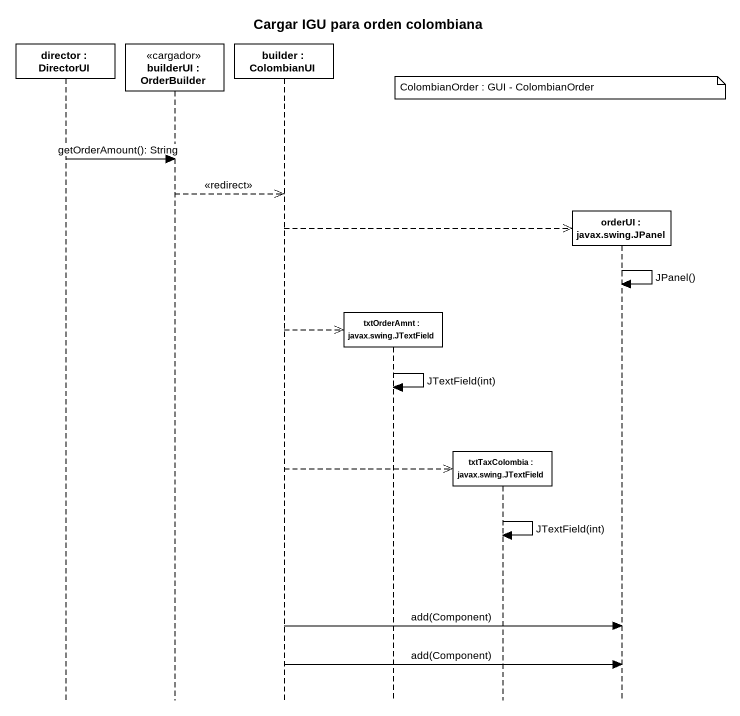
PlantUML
@startuml
title Cargar IGU para orden colombiana
hide footbox
participant "director : DirectorUI" as director
participant "builderUI : OrderBuilder" as builderUI <<cargador>>
participant "builder : ColombianUI" as builder
participant "txtOrderAmnt : javax.swing.JTextField" as txtOrderAmnt
participant "txtTaxColombia : javax.swing.JTextField" as txtTaxColombia
participant "orderUI : javax.swing.JPanel" as orderUI

note over txtTaxColombia : ColombianOrder : GUI - ColombianOrder
director -> builderUI : getOrderAmount(): String
builderUI -->> builder : <<redirect>>
builder -->> orderUI **
orderUI -> orderUI : JPanel()
builder -->> txtOrderAmnt **
txtOrderAmnt -> txtOrderAmnt : JTextField(int)
builder -->> txtTaxColombia **
txtTaxColombia -> txtTaxColombia : JTextField(int)
builder -> orderUI : add(Component)
builder -> orderUI : add(Component)
@enduml
